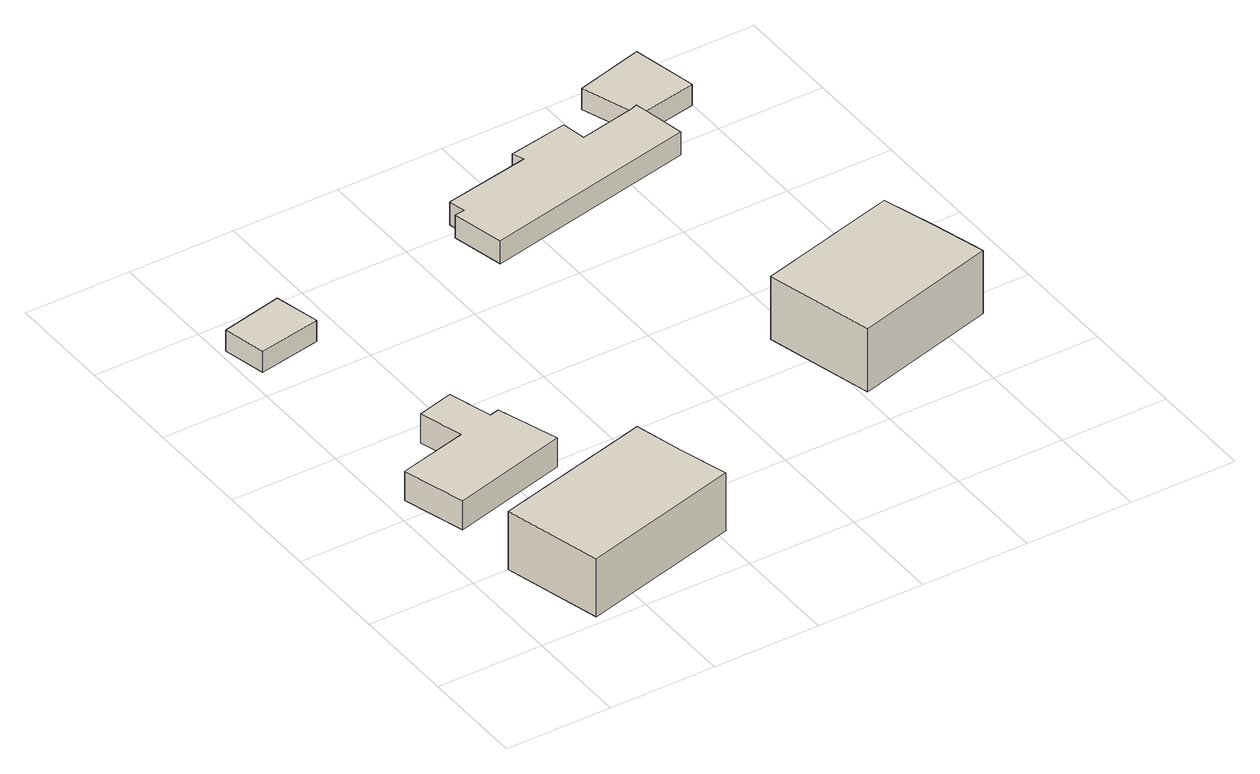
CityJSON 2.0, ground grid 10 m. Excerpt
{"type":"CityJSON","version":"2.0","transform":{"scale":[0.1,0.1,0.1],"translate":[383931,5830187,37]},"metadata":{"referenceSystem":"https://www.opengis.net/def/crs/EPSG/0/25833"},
"CityObjects":{
"building1":{"type":"Building","attributes":{"Gemeindeschluessel":"11000012","BezugspunktDach":"2200","function":"31001_1010","measuredHeight":9.24,"storeysAboveGround":1},"address":[{"country":"Germany","locality":"Berlin","thoroughfareNumber":"144, 144A","thoroughfareName":"Schulzendorfer Straße"}],"geometry":[{"type":"Solid","lod":"1","boundaries":[[[[0,1,2,3,4]],[[5,6,7,8,9]],[[5,9,4,3]],[[6,5,3,2]],[[7,6,2,1]],[[8,7,1,0]],[[9,8,0,4]]]]}]},
"building2":{"type":"Building","attributes":{"Gemeindeschluessel":"11000012","BezugspunktDach":"2200","function":"31001_2700","measuredHeight":2.87,"storeysAboveGround":1},"address":[{"country":"Germany","locality":"Berlin","thoroughfareNumber":"144 (1)","thoroughfareName":"Schulzendorfer Straße"}],"geometry":[{"type":"Solid","lod":"1","boundaries":[[[[10,11,12,13,14,15,16,17]],[[18,19,20,21,22,23,24,25]],[[18,25,17,16]],[[19,18,16,15]],[[20,19,15,14]],[[21,20,14,13]],[[22,21,13,12]],[[23,22,12,11]],[[24,23,11,10]],[[25,24,10,17]]]]}]},
"building3":{"type":"Building","attributes":{"Gemeindeschluessel":"11000012","BezugspunktDach":"2200","function":"31001_2723","measuredHeight":2.16,"storeysAboveGround":1},"address":[{"country":"Germany","locality":"Berlin","thoroughfareNumber":"144 (2)","thoroughfareName":"Schulzendorfer Straße"}],"geometry":[{"type":"Solid","lod":"1","boundaries":[[[[26,27,28,29]],[[30,31,32,33]],[[30,33,29,28]],[[31,30,28,27]],[[32,31,27,26]],[[33,32,26,29]]]]}]},
"building4":{"type":"Building","attributes":{"Gemeindeschluessel":"11000012","BezugspunktDach":"2200","function":"31001_2700","measuredHeight":2.37,"storeysAboveGround":1},"address":[{"country":"Germany","locality":"Berlin","thoroughfareNumber":"142 (1)","thoroughfareName":"Schulzendorfer Straße"}],"geometry":[{"type":"Solid","lod":"1","boundaries":[[[[34,35,36,37,38,39,40,41,42,43,44,45]],[[46,47,48,49,50,51,52,53,54,55,56,57]],[[46,57,45,44]],[[47,46,44,43]],[[48,47,43,42]],[[49,48,42,41]],[[50,49,41,40]],[[51,50,40,39]],[[52,51,39,38]],[[53,52,38,37]],[[54,53,37,36]],[[55,54,36,35]],[[56,55,35,34]],[[57,56,34,45]]]]}]},
"building5":{"type":"Building","attributes":{"Gemeindeschluessel":"11000012","BezugspunktDach":"2200","function":"31001_1010","measuredHeight":8.98,"storeysAboveGround":1},"address":[{"country":"Germany","locality":"Berlin","thoroughfareNumber":"142, 142A","thoroughfareName":"Schulzendorfer Straße"}],"geometry":[{"type":"Solid","lod":"1","boundaries":[[[[58,59,60,61,62]],[[63,64,65,66,67]],[[63,67,62,61]],[[64,63,61,60]],[[65,64,60,59]],[[66,65,59,58]],[[67,66,58,62]]]]}]},
"building6":{"type":"Building","attributes":{"Gemeindeschluessel":"11000012","BezugspunktDach":"2200","function":"51009_1610","measuredHeight":2.1,"storeysAboveGround":0},"address":[{"country":"Germany","locality":"Berlin"}],"geometry":[{"type":"Solid","lod":"1","boundaries":[[[[68,69,70,71,72,73]],[[74,75,76,77,78,79]],[[74,79,73,72]],[[75,74,72,71]],[[76,75,71,70]],[[77,76,70,69]],[[78,77,69,68]],[[79,78,68,73]]]]}]}
},
"vertices":[
[58,8,64],[208,47,64],[195,92,64],[183,138,64],[34,100,64],[183,138,6],[195,92,6],[208,47,6],[58,8,6],[34,100,6],
[32,163,36],[142,192,36],[123,249,36],[114,247,36],[102,288,36],[68,279,36],[80,238,36],[15,222,36],[80,238,7],[68,279,7],[102,288,7],[114,247,7],[123,249,7],[142,192,7],[32,163,7],[15,222,7],
[10,421,34],[69,432,34],[59,474,34],[1,461,34],[59,474,13],[69,432,13],[10,421,13],[1,461,13],
[247,434,39],[448,476,39],[440,518,39],[438,526,39],[433,524,39],[379,513,39],[375,536,39],[319,526,39],[323,515,39],[242,500,39],[245,484,39],[236,483,39],[245,484,16],[242,500,16],[323,515,16],[319,526,16],[375,536,16],[379,513,16],[433,524,16],[438,526,16],[440,518,16],[448,476,16],[247,434,16],[236,483,16],
[396,125,82],[531,162,82],[517,212,82],[502,262,82],[370,227,82],[502,262,19],[517,212,19],[531,162,19],[396,125,19],[370,227,19],
[433,524,36],[438,526,36],[440,518,36],[493,528,36],[480,589,36],[416,572,36],[480,589,15],[493,528,15],[440,518,15],[438,526,15],[433,524,15],[416,572,15]
]}
